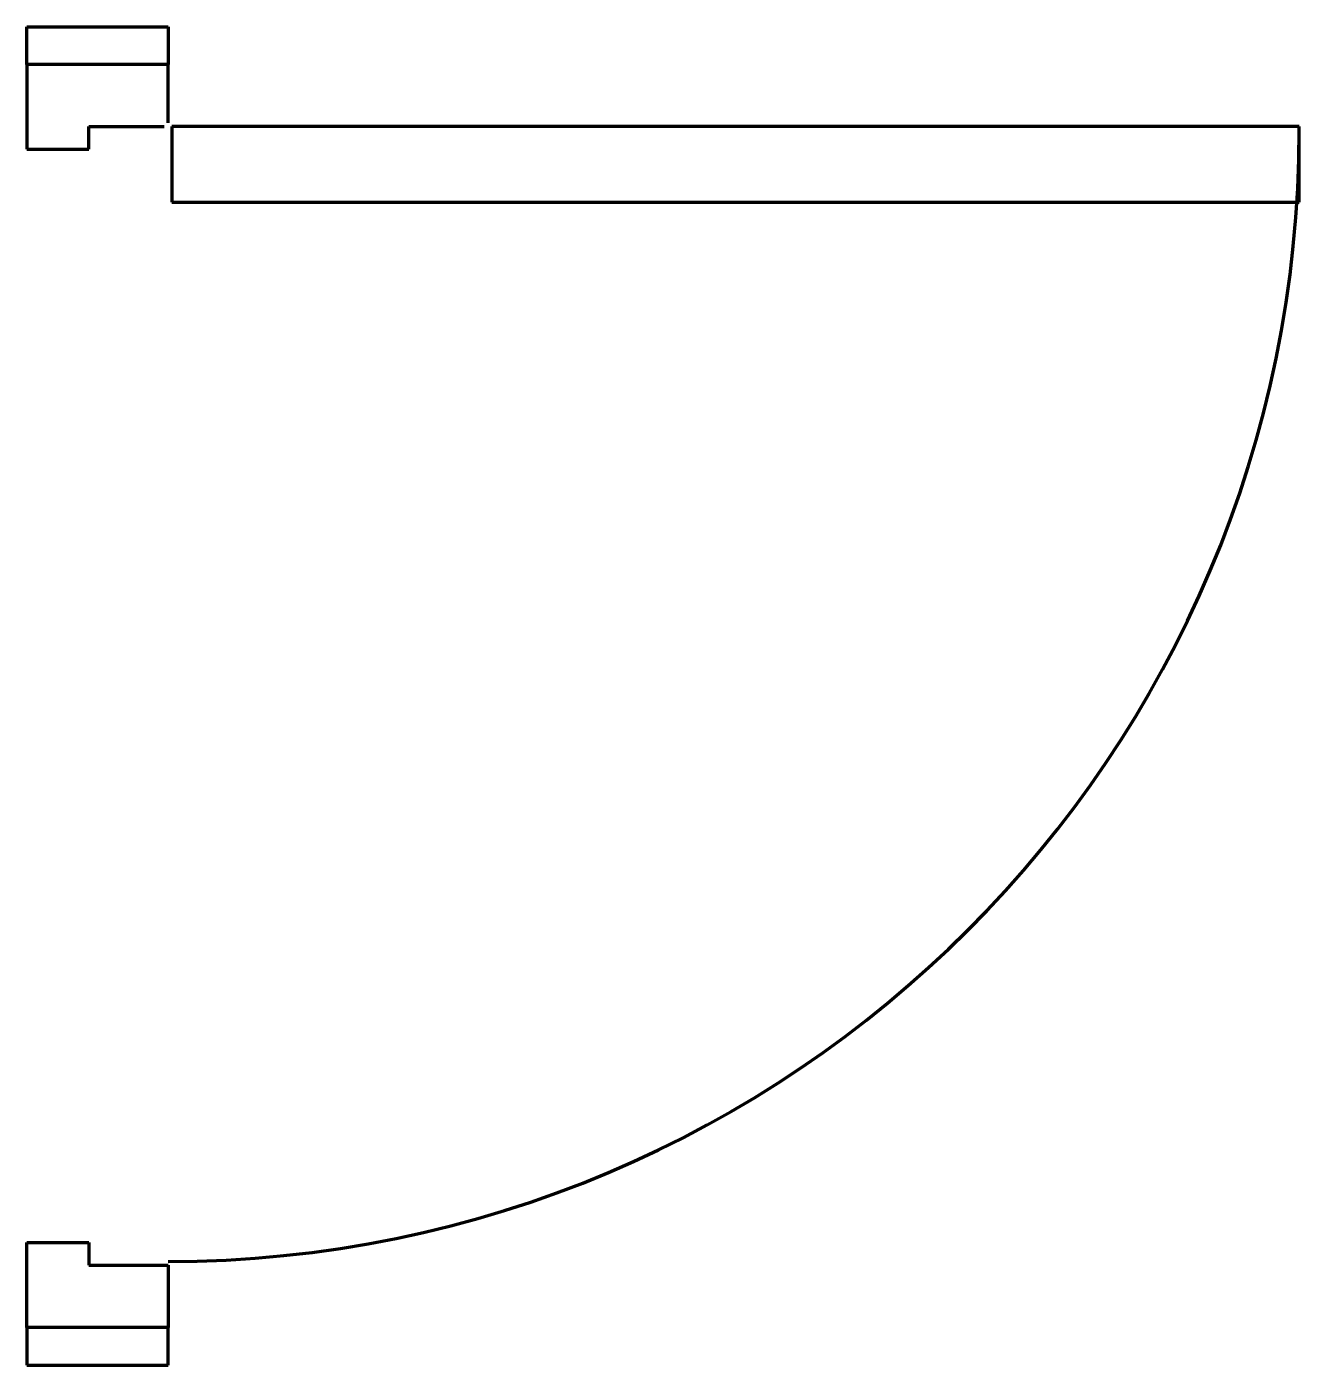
# Model space of a CAD drawing. Header units: centimetres. Extents: x -37 to 64, y -46 to 61.
import ezdxf

# ---------------------------------------------------------------- set-up
doc = ezdxf.new("R2010")
doc.units = ezdxf.units.CM
doc.layers.get('0').update_dxf_attribs({"linetype": 'CONTINUOUS', "lineweight": 0})

msp = doc.modelspace()

# ---------------------------------------------------------------- linework, layer by layer
at = {"color": 7, "linetype": 'CONTINUOUS', "lineweight": 70}
for p, q in [((-37.37, 57.72), (-37.37, 60.72)), ((-37.37, 60.72), (-26.12, 60.72)), ((-26.12, 60.72), (-26.12, 57.72)), ((-26.12, 57.72), (-37.37, 57.72)), ((-37.37, 57.72), (-37.37, 50.97)), ((-26.12, 57.72), (-37.37, 57.72)), ((-26.12, 53.07), (-26.12, 57.72)), ((-32.42, 50.97), (-32.42, 52.77)), ((-32.42, 52.77), (-26.42, 52.77)), ((63.88, 52.77), (-25.82, 52.77)), ((-25.82, 52.77), (-25.82, 46.77)), ((63.88, 46.77), (63.88, 52.77)), ((-37.37, 50.97), (-32.42, 50.97)), ((-25.82, 46.77), (63.88, 46.77)), ((-37.37, -42.78), (-37.37, -36.03)), ((-37.37, -36.03), (-32.42, -36.03)), ((-32.42, -36.03), (-32.42, -37.83)), ((-32.42, -37.83), (-26.12, -37.83)), ((-26.12, -37.83), (-26.12, -42.78)), ((-26.12, -42.78), (-37.37, -42.78)), ((-37.37, -42.78), (-37.37, -45.78)), ((-26.12, -42.78), (-37.37, -42.78)), ((-26.12, -45.78), (-26.12, -42.78)), ((-37.37, -45.78), (-26.12, -45.78))]:
    msp.add_line(p, q, dxfattribs=at)
msp.add_arc((-26.12, 52.47), 90, 270, 0, dxfattribs=at)

doc.saveas('drawing.dxf')
